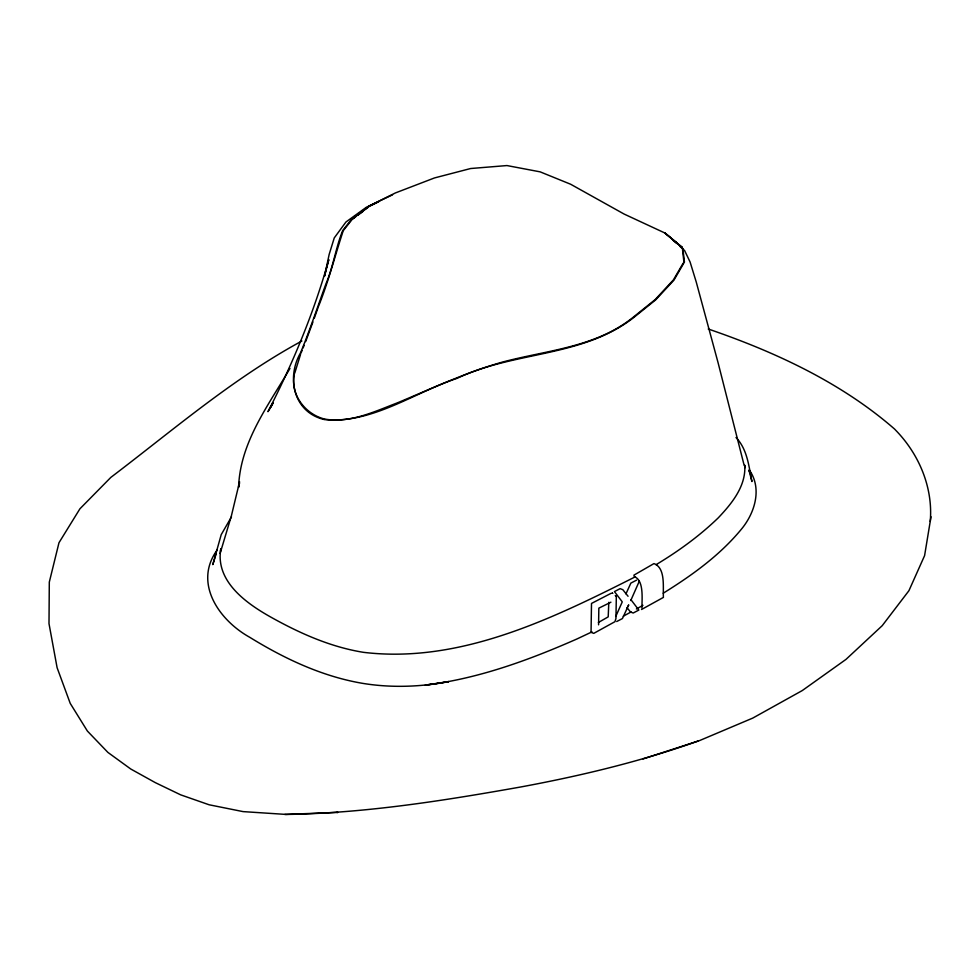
<?xml version="1.0" encoding="UTF-8"?>
<svg xmlns="http://www.w3.org/2000/svg" width="980" height="980" viewBox="0 0 980 980"><rect width="100%" height="100%" fill="white"/><g stroke="black" fill="none" stroke-linecap="round" stroke-linejoin="round"><path stroke-width="1.47" d="M598.584 624.824L598.841 608.163L610.92 602.186M608.813 602.296L608.2 616.873L598.4 622.471M616.322 596.538L615.955 618.429L614.938 621.688L593.758 633.374L591.05 632.321L591.504 603.435L610.969 593.378M294.368 374.544C290.141 394.609 305.307 414.271 324.588 419.048C349.652 423.544 374.446 411.6 397.537 402.792C432.156 388.325 466.296 372.327 502.495 362.073C547.012 350.166 595.607 347.484 633.068 317.349L655.204 299.549L673.456 279.827L683.146 263.179M220.451 551.287L220.794 548.788C215.22 581.165 245.882 603.092 270.554 616.959C299.549 633.202 330.419 646.996 363.433 652.325C459.669 663.901 551.838 618.968 635.408 576.742M930.241 521.421C933.181 487.575 919.081 454.193 895.561 430.098L894.593 429.069C841.11 382.445 774.911 351.832 708.234 328.998M931 516.742L924.593 555.623L908.926 590.695L882.221 625.669L845.985 659.393L802.277 690.557L752.75 718.095L699.426 740.635L642.99 758.961M239.549 483.005L238.593 487.366C240.014 442.446 268.189 405.683 289.982 368.407M239.586 481.756L231.39 515.823L220.108 553.431M294.711 373.233L300.566 354.38M683.893 261.905L682.521 249.422M216.225 553.577L212.807 564.627L221.211 534.651L231.476 516.864M314.347 318.047L318.059 307.61M318.524 306.311C328.484 281.64 334.952 255.805 343.245 230.692L352.2 219.385L355.703 216.8M312.926 321.991L305.65 341.591M301.068 353.008L302.085 350.473M303.102 347.937L304.118 345.401M639.303 581.189L630.765 600.532L631.022 599.797L638.85 610.075L633.178 613.015L630.458 611.961L626.967 607.576M615.759 616.481L622.263 601.867L614.436 591.589L620.12 588.649L622.827 589.703L628.058 596.269M625.963 593.868L630.863 583.1L636.596 580.135M215.931 553.112L214.779 555.403L216.188 552.757M627.935 606.436L628.719 604.868L622.423 618.564L616.702 621.528M217.278 549.866C192.95 583.063 219.251 620.365 249.655 637.245C284.127 658.511 321.55 676.212 361.718 683.195L362.049 683.256C390.787 688.046 420.212 687.005 448.791 681.602L425.234 685.13C478.105 678.748 528.6 660.251 577.073 638.911L592.006 631.867M273.004 403.135L267.969 411.686C292.983 363.127 314.066 312.277 328.79 259.639L324.576 276.078L329.145 254.482L334.254 237.92L345.965 221.982L366.263 207.331L392.539 194.812M273.053 403.013L269.574 408.795L271.999 405.12M368.419 207.123L351.991 219.177L369.24 205.971L395.369 192.95L434.471 177.944L470.645 168.523L506.942 165.559L540.152 171.855L570.617 184.228L624.113 214.057L664.979 233.044L682.288 247.524L682.803 249.398M358.055 215.086L362.735 211.643M641.925 607.992C641.876 599.503 644.179 580.172 634.366 576.706L633.925 575.15L653.966 563.586C665.739 567.971 662.86 586.947 663.399 597.408L641.545 609.487M663.215 593.219C691.733 575.517 719.541 555.611 741.076 529.58C754.784 513.324 762.538 488.505 749.149 469.763M656.11 564.652C678.38 551.262 699.573 535.913 718.279 517.832C731.827 503.5 746.135 486.154 744.763 465.194L744.996 467.779M631.132 611.949L623.317 616.163M636.388 608.997L642.954 605.309M301.889 341.003C232.958 378.366 173.08 430.122 110.85 477.382L79.919 508.804L58.984 542.724L49.306 582.108L49 623.635L57.11 667.723L70.229 703.383L87.392 731.056L107.886 752.395L130.769 769.018L155.306 782.628L180.663 794.841L209.107 804.776L243.065 811.611L286.368 814.441C365.295 813.18 443.462 800.709 521.017 786.928C581.03 775.768 640.528 761.558 698.079 741.052M378.795 201.733L368.235 206.89L351.783 218.981L342.694 230.545C335.711 247.781 333.323 266.511 325.997 283.722C317.557 306.789 309.888 330.162 300.517 352.886C286.074 377.876 293.682 412.555 324.454 419.587C372.02 423.985 413.597 392.796 457.121 378.329C513.814 351.171 582.132 357.443 633.313 317.863L655.645 299.905L673.934 280.158L684.432 262.052L682.95 249.153M336.802 812.445L338.026 812.408L284.849 814.429M673.321 240.541L676.702 243.542M680.096 246.543L684.604 250.549L690.092 262.003L696.241 281.995L718.12 362.882L744.212 465.586M736.017 437.509C747.409 449.367 748.793 466.235 751.954 481.535L749.051 470.621L750.619 473.23L749.333 470.584M612.647 593.268L611.875 593.096A2.732 1.899 -68.8 0 1 612.647 593.268M615.832 595.828L615.269 595.644A1.531 1.066 -68.6 0 1 615.697 595.742L615.832 595.828M675.845 242.072L664.979 233.044L682.288 247.524L675.845 242.072"/></g></svg>
